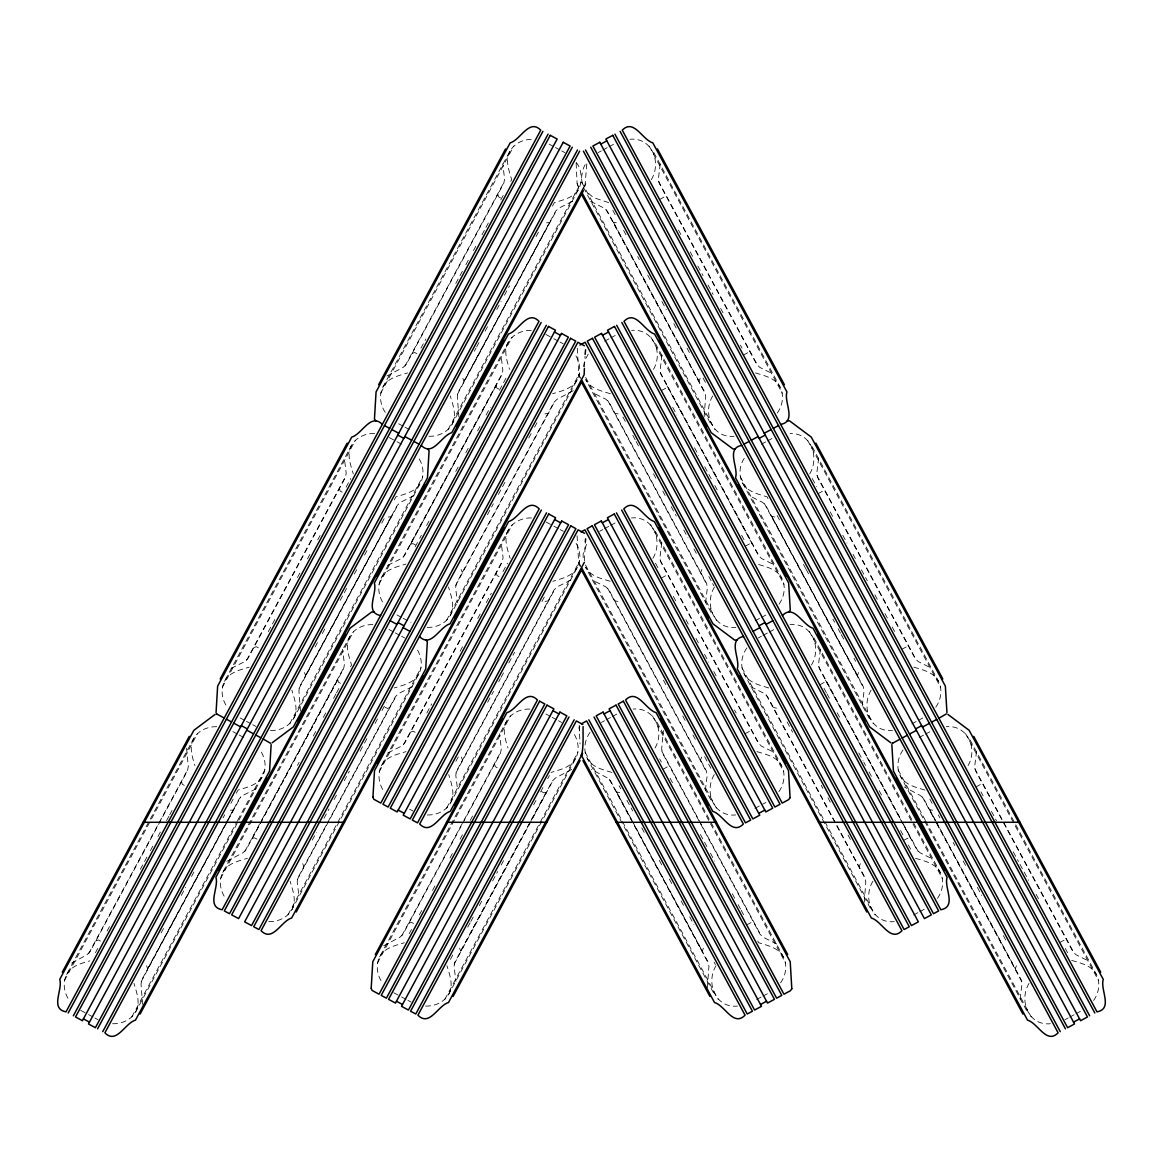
<?xml version="1.0" encoding="UTF-8"?>
<svg xmlns="http://www.w3.org/2000/svg" width="1163" height="1163" viewBox="0 0 1163 1163"><rect width="100%" height="100%" fill="white"/><g stroke="black" fill="none" stroke-linecap="round" stroke-linejoin="round"><path stroke-width="0.75" stroke-dasharray="5 3.75" d="M216.754 726.715C207.61 726.439 198.204 730.524 193.581 738.694L66.596 974.521C62.337 982.88 64.096 992.984 69.358 1000.471M256.122 788.834L242.471 795.608L239.345 798.632L141.842 979.74L141.028 984.014L142.656 1005.355M147.73 968.794L146.553 965.799M186.56 748.202L188.304 766.446L187.49 770.72L89.987 951.814L86.862 954.838L69.402 964.331M374.646 433.479C365.502 433.203 356.096 437.288 351.473 445.458L224.503 681.285C220.229 689.644 221.988 699.748 227.25 707.22M372.916 624.618C363.772 624.342 354.366 628.427 349.743 636.597L222.758 872.424C218.484 880.784 220.243 890.873 225.52 898.359M112.578 1023.731C121.722 1024.007 131.114 1019.922 135.751 1011.752L262.722 775.925C266.996 767.565 265.237 757.476 259.974 749.99M414.013 495.598L400.363 502.372L397.237 505.396L299.734 686.504L298.92 690.778L300.548 712.119M412.269 686.737L398.633 693.511L395.507 696.535L297.99 877.629L297.19 881.903L299.036 897.022M305.622 675.558L304.444 672.563M337.75 679.555L338.404 682.172L343.259 684.862M231.103 668.376L244.753 661.602L247.879 658.578L345.382 477.47L346.196 473.21L344.335 458.077M226.829 861.318L243.009 852.741L246.134 849.717L343.652 668.609L344.452 664.335L342.591 649.216M531.258 139.415C522.681 139.313 514.22 143.761 509.888 151.248L382.918 387.075C378.644 395.435 380.403 405.524 385.665 413.01M531.331 330.394C522.187 330.132 512.781 334.217 508.158 342.373L381.173 578.215C376.899 586.559 378.673 596.663 383.935 604.149M531.52 517.942C522.376 517.68 512.97 521.765 508.347 529.921L381.377 765.763C377.103 774.107 378.862 784.211 384.124 791.698M529.79 709.081C520.646 708.805 511.24 712.89 506.617 721.06L379.632 956.887C375.358 965.246 377.132 975.35 382.394 982.837M270.47 730.495C279.614 730.771 289.006 726.686 293.643 718.516L420.613 482.689C424.888 474.33 423.128 464.226 417.866 456.754M268.726 921.634C277.87 921.91 287.276 917.811 291.898 909.655L418.884 673.813C423.158 665.469 421.384 655.365 416.121 647.878M572.429 201.388L558.778 208.162L555.667 211.186L458.149 392.28L457.335 396.554L458.963 417.91M573.228 390.71L557.048 399.287L553.922 402.311L456.405 583.419L455.605 587.693L457.466 602.812M464.037 381.348L462.859 378.353M570.888 580.075L557.237 586.835L554.111 589.859L456.608 770.967L455.794 775.241L457.655 790.36M571.687 769.397L555.507 777.974L552.381 780.998L454.864 962.106L454.064 966.38L455.925 981.499M460.766 951.16L459.589 948.165M496.165 385.346L496.819 387.962L501.675 390.652M386.988 375.969L403.168 367.392L406.294 364.368L503.797 183.26L504.611 178.986L502.75 163.867M387.788 565.291L401.424 558.516L404.55 555.492L502.067 374.399L502.867 370.125L501.006 355.006M387.977 752.839L401.628 746.079L404.753 743.041L502.256 561.947L503.07 557.673L501.209 542.554M383.703 945.795L399.883 937.204L403.009 934.18L500.526 753.072L501.326 748.812L499.479 733.693M428.885 436.285C438.029 436.561 447.435 432.476 452.058 424.306L579.043 188.479C582.75 180.091 580.352 170.031 586.719 162.529M584.931 186.327L586.864 163.227M427.141 627.409C436.285 627.686 445.691 623.601 450.314 615.431L577.299 379.603C581.573 371.244 579.814 361.155 574.537 353.668M427.344 814.958C436.488 815.234 445.894 811.149 450.517 802.979L577.488 567.151C581.762 558.792 580.003 548.703 574.74 541.217M584.408 560.755L585.323 541.914M425.6 1006.097C434.744 1006.373 444.15 1002.288 448.773 994.118L575.758 758.291C580.032 749.931 578.273 739.842 572.996 732.356M584.437 366.985L585.033 356.169M660.25 163.867L658.389 178.986L659.203 183.26L756.706 364.368L759.832 367.392L773.482 374.166M661.994 355.006L660.133 370.125L660.933 374.399L758.45 555.492L761.576 558.516L775.212 565.291M661.791 542.554L659.93 557.673L660.744 561.947L758.247 743.041L761.372 746.079L775.023 752.839M705.534 602.812L707.395 587.693L706.595 583.419L609.078 402.311L605.952 399.287L592.316 392.527M705.345 790.36L707.206 775.241L706.392 770.967L608.889 589.859L605.763 586.835L592.112 580.075M818.665 458.077L816.804 473.21L817.618 477.47L915.121 658.578L918.247 661.602L931.897 668.376M820.409 649.216L818.548 664.335L819.348 668.609L916.866 849.717L919.991 852.741L933.642 859.501M862.219 705.897L864.08 690.778L863.266 686.504L765.763 505.396L762.637 502.372L748.987 495.598M976.557 751.327L974.696 766.446L975.51 770.72L1073.013 951.814L1076.138 954.838L1089.789 961.612M1020.111 999.133L1021.972 984.014L1021.158 979.74L923.655 798.632L920.529 795.608L904.349 787.031M583.288 366.796L584.96 360.036L588.463 353.668M651.324 179.64C661.732 162.631 652.05 137.074 629.939 139.269M653.475 369.311C663.535 352.491 652.85 328.228 631.669 330.394M652.865 558.327C663.273 541.304 653.591 515.761 631.48 517.942M712.73 395.9C702.321 412.923 712.003 438.466 734.115 436.285M655.016 747.983C665.076 731.178 654.391 706.915 633.21 709.081M714.475 587.039C704.066 604.062 713.748 629.605 735.859 627.409M714.271 774.587C703.862 791.61 713.544 817.153 735.656 814.958M809.739 473.864C819.493 457.611 811.585 432.505 790.157 433.625M716.015 965.726C705.607 982.735 715.289 1008.277 737.4 1006.097M811.469 664.989C821.878 647.965 812.196 622.423 790.084 624.618M871.145 690.11C860.736 707.133 870.418 732.675 892.53 730.495M872.89 881.249C862.481 898.272 872.163 923.815 894.274 921.634M968.052 765.632C978.112 748.812 967.427 724.549 946.246 726.715M1029.037 983.36C1018.628 1000.369 1028.31 1025.926 1050.422 1023.731M193.581 738.694C188.842 747.344 192.302 756.939 194.948 765.632M181.602 781.652L182.257 784.284L187.098 786.973M135.751 1011.752C140.752 1002.608 136.609 992.504 133.963 983.36M351.473 445.458C346.458 454.617 350.615 464.706 353.261 473.864M339.494 488.416L340.148 491.048L344.989 493.737M293.643 718.516C298.644 709.357 294.501 699.268 291.855 690.11M509.888 151.248C504.887 160.392 509.031 170.496 511.676 179.64L509.816 183.114M497.909 194.206L498.564 196.838L503.405 199.527M349.743 636.597C344.728 645.741 348.885 655.845 351.531 664.989L349.845 668.114M452.058 424.306C457.074 415.147 452.916 405.058 450.27 395.9M303.877 866.682L302.7 863.702M291.898 909.655C296.914 900.496 292.756 890.407 290.11 881.249M508.158 342.373C503.419 351.022 506.879 360.632 509.525 369.311M462.307 572.472L461.13 569.492M450.314 615.431C455.329 606.286 451.171 596.183 448.525 587.039M508.347 529.921C503.332 539.08 507.49 549.169 510.135 558.327M496.368 572.894L497.023 575.511L501.864 578.2M462.496 760.02L461.318 757.04M450.517 802.979C455.533 793.835 451.375 783.731 448.729 774.587M506.617 721.06C501.878 729.71 505.338 739.305 507.984 747.983M494.638 764.018L495.278 766.65L500.134 769.339M448.773 994.118C453.788 984.959 449.63 974.87 446.985 965.726M64.43 980.671L197.521 733.504M222.322 687.435L355.413 440.268M380.752 393.21L513.828 146.058M88.664 953.544L188.217 768.67M246.556 660.308L346.109 475.434M404.986 366.098L504.524 181.21M95.439 952.715L97.692 948.499M107.112 931.025L110.412 924.905M140.33 869.328L142.976 864.414M144.546 861.507L147.061 856.826M150.434 850.575L152.949 845.879M157.994 836.531L161.323 830.324M166.527 820.685L169.042 816.004M169.667 814.841L173.214 808.27M268.304 631.654L274.89 619.414M297.495 577.43L300.025 572.734M307.483 558.894L309.998 554.213M317.703 539.908L320.218 535.227M346.109 487.152L350.732 478.56M420.948 348.144L425.891 338.985M455.794 283.438L458.44 278.524M460.01 275.616L462.54 270.935M465.898 264.684L468.413 260.003M473.472 250.627L476.801 244.434M481.991 234.781L484.506 230.114M485.974 227.381L488.678 222.366M500.802 199.862L503.259 195.297M161.134 932.886L163.649 928.219M181.297 895.423L185.629 887.384M191.532 876.437L194.061 871.741M223.049 817.894L224.692 814.856M230.885 803.357L233.138 799.141M236.351 793.181L238.037 790.07C247.123 787.235 257.837 785.156 262.722 775.925M315.086 646.977L317.557 642.383M322.384 633.413L324.899 628.747M340.163 600.399L343.521 594.148M344.248 592.796L346.778 588.115M354.337 574.057L357.71 567.806M364.557 555.085L367.072 550.404M381.755 523.132L385.854 515.529M394.242 499.945L395.929 496.834C405.029 493.999 415.729 491.905 420.613 482.689M474.315 351.226L475.972 348.159M476.597 346.996L479.112 342.315M485.145 331.121L489.187 323.619M496.775 309.532L501.093 301.493M504.466 295.242L509.525 285.851M536.056 236.569L539.356 230.448M552.469 206.084L554.344 202.609C563.444 199.789 574.159 197.695 579.043 188.479M147.905 968.285L227.265 820.889M227.57 820.337L233.458 809.579M305.796 675.049L391.35 516.343M464.226 380.824L549.765 222.133M141.116 981.79L226.334 823.52M227.89 820.613L240.668 796.902M299.007 688.554L398.56 503.666M457.422 394.33L556.975 209.456M131.812 1016.942L237.441 820.773M237.746 820.206L264.888 769.79M289.703 723.706L422.78 476.539M448.118 429.496L581.209 182.329M583.477 188.101L585.89 183.638M220.592 878.559L353.668 631.407M379.007 584.349L512.098 337.183M244.826 851.447L259.64 823.913M261.719 820.06L344.364 666.559M403.241 557.222L502.794 372.349M252.022 838.77L337.575 680.064M410.452 544.546L495.99 385.854M297.452 765.428L299.124 762.317M313.312 735.975L315.813 731.323M323.314 717.382L325.829 712.73M333.534 698.425L336.034 693.773M336.543 692.828L339 688.263M415.118 546.886L417.575 542.321M419.698 538.382L421.369 535.285M426.632 525.516L430.746 517.855M455.751 471.437L458.266 466.756M465.84 452.698L468.5 447.755M477.571 430.906L480.072 426.269M486.119 415.046L490.277 407.297M499.45 390.259L501.951 385.607M503.55 382.656L507.33 375.649M312.28 840.079L316.438 832.345M323.997 818.316L329.027 808.968M334.086 799.577L336.732 794.649M344.19 780.809L349.365 771.2M360.137 751.196L362.638 746.544M364.499 743.099L367.014 738.432M375.082 723.444L379.196 715.797M382.031 710.549L386.203 702.801M487.442 514.758L493.345 503.797M498.404 494.406L505.135 481.904M528.772 438.015L531.273 433.363M534.602 427.17L537.102 422.532M297.263 879.679L396.816 694.805M455.678 585.469L555.231 400.581M287.959 914.845L421.05 667.678M446.388 620.62L579.465 373.468M379.196 771.898L512.287 524.731M403.43 744.771L502.983 559.897M426.821 713.064L431.764 703.877M460.155 651.178L462.67 646.483M477.76 618.454L481.104 612.261M486.308 602.594L491.309 593.304M502.983 571.615L507.519 563.197M455.881 761.3L458.382 756.648M487.646 702.307L493.548 691.345M498.709 681.736L500.395 678.611M501.122 677.259L503.768 672.359M508.827 662.968L514.584 652.269M541.914 601.518L544.371 596.953M455.881 773.017L555.434 588.129M446.577 808.169L579.654 561.017M377.466 963.037L510.557 715.87M401.7 935.91L501.253 751.036M409.216 933.671L411.484 929.47M419.32 914.918L421.791 910.324M432.534 890.364L435.035 885.712M449.994 857.945L452.523 853.249M460.097 839.177L462.612 834.496M470.186 820.438L472.847 815.51M450.372 959.446L452.93 954.692M467.744 927.173L470.215 922.579M470.826 921.459L473.326 916.807M479.36 905.584L481.875 900.932M492.647 880.914L497.706 871.523M501.195 865.054L503.71 860.358M533.599 804.854L536.085 800.26M540.577 791.916L543.077 787.264M547.686 778.716L549.387 775.547M460.941 950.651L530.691 821.093M531.055 820.438L546.494 791.945M454.151 964.156L553.69 779.268M444.848 999.308L577.924 752.141M586.515 544.4L583.085 554.344L583.346 561.017M579.218 725.276L580.003 743.869M590.004 732.356C584.727 739.842 582.968 749.931 587.242 758.291L714.227 994.118M744.262 458.338C739.45 465.447 738.52 474.955 742.387 482.689L869.357 718.516M777.335 413.01C782.597 405.524 784.356 395.435 780.082 387.075L653.112 151.248M746.879 647.878C741.616 655.365 739.842 665.469 744.116 673.813L871.102 909.655M779.065 604.149C784.327 596.663 786.101 586.559 781.827 578.215L654.842 342.373M778.876 791.698C784.138 784.211 785.897 774.107 781.623 765.763L654.653 529.921M903.026 749.99C897.763 757.476 896.004 767.565 900.278 775.925L1027.249 1011.752M780.606 982.837C785.868 975.35 787.642 965.246 783.368 956.887L656.383 721.06M935.75 707.22C941.012 699.748 942.771 689.644 938.497 681.285L811.527 445.458M937.48 898.359C942.757 890.873 944.516 880.784 940.242 872.424L813.257 636.597M1093.642 1000.471C1098.904 992.984 1100.663 982.88 1096.404 974.521L969.419 738.694M382.918 387.075C387.802 377.844 398.516 375.765 407.602 372.93M412.182 353.421L414.74 352.52L419.654 355.078M224.503 681.285C229.373 672.069 240.087 669.975 249.187 667.14M253.767 647.631L256.311 646.73L261.224 649.303M66.596 974.521C71.219 965.813 81.134 963.415 89.842 960.842M95.875 940.867L98.419 939.966L103.333 942.539M381.173 578.215C386.058 568.983 396.772 566.89 405.872 564.07M548.035 413.258L544.88 413.926M577.299 379.603C572.414 388.835 561.7 390.913 552.599 393.748M222.758 872.424C227.643 863.193 238.357 861.114 247.457 858.279M389.605 707.482L387.686 708.471L383.586 706.581M418.884 673.813C413.999 683.044 403.285 685.138 394.184 687.958M381.377 765.763C386.247 756.532 396.961 754.438 406.061 751.618M410.641 732.109L413.185 731.207L418.099 733.766M548.224 600.806L545.084 601.475M577.488 567.151C572.618 576.383 561.903 578.462 552.803 581.296M379.632 956.887C384.517 947.671 395.231 945.577 404.331 942.757M408.911 923.233L411.455 922.332L416.369 924.905M575.758 758.291C570.873 767.522 560.159 769.601 551.058 772.436M549.445 222.555L546.625 222.787M391.015 516.779L388.209 516.997M410.772 544.124L412.996 543.659L417.91 546.217M233.123 810.015L230.318 810.248M252.356 838.334L254.581 837.869L259.494 840.427M546.159 792.381L543.935 792.846L540.461 791.058M700.141 378.353L698.963 381.348M701.871 569.492L700.693 572.472M701.682 757.04L700.504 760.02M858.556 672.563L857.378 675.558M703.411 948.165L702.234 951.16M860.3 863.702L859.123 866.682M1016.447 965.799L1015.27 968.794M598.102 152.615L601.242 150.928M602.812 150.085L607.537 147.541M609.107 146.698L613.817 144.154M659.595 199.527L664.436 196.838L665.091 194.206M604.556 341.21L609.267 338.68M610.837 337.837L617.131 334.45M661.325 390.652L666.181 387.962L666.835 385.346M743.346 355.078L748.26 352.52L750.818 353.421M599.643 531.302L602.797 529.616M604.367 528.758L609.078 526.228M610.648 525.385L616.928 521.998M761.242 444.295L765.952 441.766M767.522 440.908L773.802 437.535M661.136 578.2L665.977 575.511L666.632 572.894M818.011 493.737L822.852 491.048L823.506 488.416M745.09 546.217L750.004 543.659L752.548 544.546M755.107 620.824L759.832 618.294M761.402 617.451L766.112 614.907M601.387 722.441L604.527 720.74M606.097 719.897L610.808 717.367M612.378 716.51L617.102 713.98M758.261 637.964L761.402 636.277M762.972 635.434L767.682 632.89M769.266 632.047L775.547 628.66M662.866 769.339L667.722 766.65L668.362 764.018M819.741 684.862L824.596 682.172L825.25 679.555M744.902 733.766L749.815 731.207L752.359 732.109M901.776 649.303L906.689 646.73L909.233 647.631M754.918 808.372L765.923 802.455M911.792 723.909L922.797 717.993M919.133 737.531L923.844 735.001M925.414 734.144L930.124 731.614M975.902 786.973L980.743 784.284L981.398 781.652M746.631 924.905L751.545 922.332L754.089 923.233M903.506 840.427L908.419 837.869L910.978 838.77M756.648 999.511L761.372 996.967M762.943 996.124L767.653 993.595M913.537 915.048L918.247 912.504M919.817 911.661L924.527 909.117M1059.667 942.539L1064.581 939.966L1067.125 940.867M1064.974 1019.689L1068.114 1017.988M1069.684 1017.145L1074.394 1014.616M1075.964 1013.758L1082.259 1010.385M616.375 222.787L613.235 222.133M618.12 413.926L614.965 413.258M774.791 516.997L771.65 516.343M617.916 601.475L614.776 600.806M776.535 708.136L773.395 707.482M619.661 792.614L616.506 791.945M932.682 810.248L929.542 809.579M579.915 726.555L578.883 727.645L579.988 732.312M608.656 202.609L593.334 197.55L585.934 191.066M755.398 372.93C764.484 375.765 775.198 377.844 780.082 387.075M610.401 393.748C601.3 390.913 590.586 388.835 585.701 379.603L712.686 615.431M758.596 564.52C767.289 567.093 777.218 569.492 781.827 578.215M913.813 667.14C922.913 669.975 933.627 672.069 938.497 681.285M610.197 581.296C601.097 578.462 590.382 576.383 585.512 567.151L712.483 802.979M768.816 687.958C759.715 685.138 749.001 683.044 744.116 673.813M924.963 790.07C915.877 787.235 905.163 785.156 900.278 775.925M756.939 751.618C766.039 754.438 776.753 756.532 781.623 765.763M915.543 858.279C924.643 861.114 935.357 863.193 940.242 872.424M611.942 772.436C602.841 769.601 592.127 767.522 587.242 758.291M1071.705 960.391C1080.805 963.211 1091.519 965.305 1096.404 974.521M590.571 201.388L604.222 208.162L607.333 211.186L704.851 392.28L705.665 396.554L704.037 417.91M750.731 686.737L764.367 693.511L767.493 696.535L865.01 877.629L865.81 881.903L864.196 903.258M776.753 943.978L763.117 937.204L759.991 934.18L662.474 753.072L661.674 748.812L663.404 730.568M549.183 144.154L553.893 146.698M555.463 147.541L560.188 150.085M561.758 150.928L564.898 152.615M545.869 334.45L552.163 337.837M553.733 338.68L558.444 341.21M560.014 342.067L563.154 343.754M398.633 423.768L403.343 426.312M404.913 427.155L409.623 429.699M389.198 437.535L395.478 440.908M397.048 441.766L401.758 444.295M546.072 521.998L552.352 525.385M553.922 526.228L558.633 528.758M560.203 529.616L563.357 531.302M396.888 614.907L401.598 617.451M403.168 618.294L411.033 622.525M389.024 629.503L393.734 632.047M395.318 632.89L400.028 635.434M401.598 636.277L404.739 637.964M545.898 713.98L550.622 716.51M552.192 717.367L556.903 719.897M558.473 720.74L561.613 722.441M240.203 717.993L244.928 720.522M246.498 721.365L251.208 723.909M252.778 724.753L255.918 726.453M409.652 809.23L412.792 810.916M232.876 731.614L237.586 734.144M239.156 735.001L243.867 737.531M393.777 992.737L400.057 996.124M401.628 996.967L406.352 999.511M407.922 1000.354L411.062 1002.055M80.741 1010.385L87.036 1013.758M88.606 1014.616L93.316 1017.145M94.886 1017.988L98.026 1019.689M707.322 987.721L708.936 966.38L708.136 962.106L610.619 780.998L607.493 777.974L591.313 769.397M742.387 482.689C747.271 491.905 757.971 493.999 767.071 496.834L768.758 499.945M783.368 956.887C778.483 947.671 767.769 945.577 758.669 942.757L756.997 939.631M576.281 162.529C582.605 170.016 580.192 180.12 583.957 188.479L710.942 424.306M649.172 146.058L782.248 393.21M807.587 440.268L940.678 687.435M965.479 733.504L1098.57 980.671M658.476 181.21L758.014 366.098M816.891 475.434L916.444 660.308M974.783 768.67L1074.336 953.544M678.494 230.114L681.009 234.781M690.241 251.935L692.77 256.616M697.815 266.007L702.99 275.616M708.049 285.008L713.108 294.399M720.667 308.442L723.182 313.123M740.409 345.106L742.052 348.144M812.268 478.56L816.528 486.468M830.237 511.924L833.566 518.116M842.782 535.227L846.969 543.019M853.002 554.213L857.073 561.787M861.405 569.826L867.307 580.788M874.896 594.86L877.411 599.541M884.956 613.57L887.471 618.236M892.225 627.061L894.696 631.654M980.976 791.887L983.128 795.885M991.458 811.367L996.473 820.685M1013.293 851.898L1018.454 861.507M1020.024 864.414L1028.572 880.275M1036.131 894.332L1038.661 899.014M1065.308 948.499L1067.561 952.715M612.785 210.285L615.445 215.228M623.644 230.448L626.944 236.569M637.702 256.543L639.374 259.654M647.718 275.151L650.248 279.847M661.907 301.493L666.225 309.532M673.813 323.619L677.855 331.121M687.028 348.159L690.328 354.293M703.077 377.96L705.578 382.612M777.146 515.529L781.245 523.132M803.473 564.433L806.003 569.114M806.133 569.376L808.663 574.057M832.926 619.138L834.598 622.234M838.101 628.747L840.616 633.413M841.271 634.635L844.614 640.828M853.991 658.243L855.648 661.325M929.862 799.141L932.115 803.357M938.308 814.856L939.951 817.894M953.18 842.448L954.838 845.545M963.182 861.042L965.712 865.737M977.371 887.384L981.703 895.423M1003.335 935.619L1005.821 940.213M613.555 222.555L698.774 380.824M771.985 516.779L857.204 675.049M929.877 810.015L935.43 820.337M935.735 820.889L1015.095 968.285M606.025 209.456L705.578 394.33M764.44 503.666L863.993 688.554M922.332 796.902L935.11 820.613M936.666 823.52L1021.884 981.79M581.791 182.329L714.882 429.496M740.22 476.539L873.297 723.706M898.112 769.79L925.254 820.206M925.559 820.773L1031.188 1016.942M576.136 163.227L577.11 183.638L579.523 188.101M650.902 337.183L783.993 584.349M809.332 631.407L942.408 878.559M660.206 372.349L759.759 557.222M818.636 666.559L901.281 820.06M903.36 823.913L918.174 851.447M667.01 385.854L752.228 544.124M825.425 680.064L910.644 838.334M672.723 407.297L676.881 415.046M694.5 447.755L698.716 455.576M704.734 466.756L711.349 479.025M714.838 485.523L717.367 490.219M741.631 535.285L744.974 541.478M824 688.263L826.457 692.828M826.966 693.773L829.466 698.425M837.171 712.73L841.169 720.13M858.817 752.926L863.15 760.965M863.876 762.317L865.548 765.428M869.037 771.912L871.567 776.608M879.141 790.68L881.656 795.347M900.569 830.455L904.654 838.058M908.39 844.992L910.658 849.208M622.917 417.008L625.389 421.573M632.803 435.355L635.274 439.948M636.103 441.489L638.603 446.127M653.533 473.85L656.063 478.545M662.794 491.062L666.166 497.313M671.211 506.69L676.255 516.052M683.757 530.008L687.929 537.742M693.977 548.965L696.477 553.603M708.834 576.557L711.102 580.759M712.599 583.564L713.849 585.876M787.104 721.918L792.643 732.225M821.209 785.287L822.895 788.398M827.94 797.774L830.469 802.455M848.016 835.049L852.13 842.695M607.769 400.581L707.322 585.469M766.184 694.805L865.737 879.679M585.687 377.452L716.612 620.62M741.95 667.678L875.041 914.845M577.27 348.246L578.854 374.762L581.253 379.24M650.713 524.731L783.804 771.898M660.017 559.897L759.57 744.771M655.481 563.197L659.261 570.204M673.362 596.401L676.692 602.594M685.908 619.705L688.423 624.371M695.997 638.429L698.527 643.124M704.531 654.304L708.747 662.125M713.806 671.516L717.178 677.767M734.522 709.997L736.179 713.064M663.448 680.181L667.649 687.987M682.739 716.001L686.068 722.194M692.944 734.972L696.274 741.151M704.618 756.648L707.119 761.3M708.63 764.106L710.898 768.307M607.566 588.129L707.119 773.017M585.483 565L716.423 808.169M577.081 535.794L578.651 562.311L581.064 566.788M652.443 715.87L785.534 963.037M661.747 751.036L761.3 935.91M659.683 758.916L661.384 762.07M670.092 778.251L672.592 782.888M700.388 834.496L707.002 846.78M710.477 853.249L714.693 861.085M732.341 893.838L734.842 898.49M738.171 904.683L740.671 909.321M741.209 910.324L743.68 914.918M619.094 785.723L620.766 788.819M626.915 800.26L632.701 810.974M641.816 827.911L644.317 832.563M659.29 860.358L661.805 865.054M669.379 879.126L672.04 884.054M681.125 900.932L683.64 905.584M689.674 916.807L693.846 924.556M714.14 962.252L715.39 964.563M616.841 792.381L631.945 820.438M632.309 821.093L702.059 950.651M609.31 779.268L708.849 964.156M585.076 752.141L718.153 999.308M577.11 183.638L579.639 190.805M578.854 374.762L579.799 377.452M578.651 562.311L580.075 566.352"/><path stroke-width="1.5" d="M584.378 368.54L584.146 374.762L450.052 623.819C439.614 626.77 431.037 648.431 419.465 636.495M216.056 712.657L217.641 686.126L351.749 437.07C362.173 434.133 370.75 412.458 382.322 424.408M271.153 744.553L269.569 771.084L135.475 1020.14C125.052 1023.091 116.46 1044.767 104.903 1032.802L579.625 151.146M585.12 354.366L585.585 349.772M585.323 541.914L585.629 538.847M62.279 972.195L189.264 736.368M220.17 678.959L347.156 443.132M378.586 384.749L505.571 148.922M68.166 1013.017L542.903 131.361M73.356 1015.808L548.078 134.152M97.561 1028.848L572.283 147.192M102.737 1031.639L577.473 149.983M583.477 188.101L451.782 432.68C441.359 435.631 432.781 457.306 421.21 445.342M140.069 1014.078L267.054 778.251M297.961 720.842L424.946 485.015M456.376 426.632L583.361 190.805M218.44 870.098L345.411 634.271M376.856 575.889L503.841 340.047M541.158 322.5L224.328 910.92L229.518 913.711L546.348 325.291M296.216 911.981L423.201 676.154M454.631 617.771L581.616 381.929M377.045 763.437L504.03 527.595M541.347 510.048L382.947 804.258L388.122 807.049L546.537 512.839M584.349 562.311L450.241 811.367C439.818 814.318 431.24 835.993 419.669 824.029L578.084 529.819L584.567 533.308M454.835 805.319L581.82 569.477M375.315 954.561L502.3 718.734M568.998 717.004L410.583 1011.214L415.773 1014.005L574.188 719.795M582.605 753.45L448.511 1002.506C438.073 1005.443 429.496 1027.133 417.939 1015.168L576.354 720.958L582.837 724.447M453.09 996.444L580.075 760.617M581.5 755.514C583.753 746.791 582.896 734.682 583.085 726.555M215.126 714.387L193.858 730.32L59.749 979.362C63.035 989.698 49.66 1008.786 66.015 1011.854L540.737 130.198C529.18 118.233 520.588 139.909 510.164 142.86L376.071 391.916L374.457 419L375.838 420.919M272.098 742.823L293.367 726.904L427.475 477.848L429.074 450.764L427.693 448.845M741.79 445.356C725.436 448.424 738.81 467.526 735.525 477.848L869.633 726.904L890.902 742.823M780.678 424.408C797.033 421.34 783.658 402.238 786.929 391.916L652.836 142.86C642.412 139.909 633.82 118.233 622.263 130.198L1096.985 1011.854C1113.34 1008.786 1099.965 989.698 1103.251 979.362L969.142 730.32L947.874 714.387M743.535 636.495C727.18 639.548 740.555 658.651 737.269 668.987L871.363 918.029C881.801 920.98 890.378 942.655 901.936 930.691L585.105 342.271L579.93 345.062M788.892 612.043L790.273 610.124L788.674 583.041L654.58 333.999C644.142 331.048 635.565 309.373 624.008 321.337L940.838 909.757C957.178 906.689 943.804 887.587 947.089 877.265L812.995 628.209C802.557 625.258 793.98 603.582 782.423 615.547M946.333 713.937L938.89 718.24M600.777 144.125L606.824 140.868M602.507 335.264L608.569 331.993M581.02 531.913L584.916 529.819L743.331 824.029C731.76 835.993 723.182 814.318 712.759 811.367L581.645 567.864M743.942 444.179L749.132 441.402M751.298 440.239L758.203 436.503M764.251 433.247L771.171 429.54M773.337 428.377L778.527 425.571M602.318 522.812L608.365 519.541M759.192 438.335L765.239 435.078M758.959 625.81L765.007 622.554M581.471 723.749L586.646 720.958L745.061 1015.168C733.504 1027.133 724.927 1005.443 714.489 1002.506L581.107 754.787M753.028 631.364L759.948 627.642M765.995 624.386L772.915 620.664M604.048 713.937L610.11 710.68M758.77 813.359L764.818 810.102M915.644 728.896L921.692 725.639M900.002 739.188L892.283 743.375L892.835 742.75M902.168 738.025L907.344 735.234M909.51 734.071L916.429 730.349M922.477 727.093L929.382 723.357M931.548 722.194L936.738 719.403M760.5 1004.498L766.548 1001.241M1073.536 1022.132L1079.584 1018.875M787.162 420.919L789.532 420.832L811.251 437.07L945.359 686.126L946.944 712.657M735.307 448.845L732.937 448.933L711.218 432.68L581.747 192.244M737.037 639.97L734.682 640.072L712.948 623.819L581.834 380.316M143.005 822.285L243.343 822.285M244.186 822.285L344.51 822.285M446.534 822.285L546.872 822.285M616.128 822.285L716.466 822.285M818.49 822.285L918.814 822.285M919.657 822.285L1019.995 822.285M374.093 612.058L371.738 611.956L350.005 628.209L215.911 877.265C219.196 887.587 205.822 906.689 222.162 909.757L538.992 321.337C527.435 309.373 518.858 331.048 508.42 333.999L374.326 583.041C377.612 593.377 364.237 612.465 380.577 615.547M217.059 714.46L216.492 713.849L224.226 718.022M584.378 345.76L577.895 342.271L261.064 930.691C272.622 942.655 281.199 920.98 291.637 918.029L425.731 668.987L427.33 641.903L425.949 639.984M554.431 331.993L560.493 335.264M384.488 425.571L389.663 428.377M391.829 429.525L398.735 433.261M404.782 436.518L411.702 440.225M413.868 441.402L419.058 444.179M397.761 435.078L403.808 438.335M554.635 519.541L560.682 522.812M397.993 622.554L404.041 625.81M390.085 620.664L397.005 624.386M403.052 627.642L409.972 631.364M552.89 710.68L558.952 713.937M241.308 725.639L247.356 728.896M398.182 810.102L404.23 813.359M226.378 719.185L231.568 721.976M233.734 723.153L240.639 726.875M246.701 730.131L253.607 733.853M255.773 735.016L260.948 737.807M263.114 738.97L270.557 743.273M396.452 1001.241L402.5 1004.498M83.416 1018.875L89.464 1022.132M657.429 148.922L784.414 384.749M815.845 443.132L942.83 678.959M973.736 736.368L1100.721 972.195M620.097 131.361L1094.834 1013.017M614.922 134.152L1089.644 1015.808M590.717 147.192L1065.439 1028.848M585.527 149.983L1060.263 1031.639M583.375 151.146L1058.097 1032.802C1046.54 1044.767 1037.948 1023.091 1027.525 1020.14L893.431 771.084L891.847 744.553M581.689 194.599L706.624 426.632M738.054 485.015L865.039 720.842M895.946 778.251L1022.931 1014.078M659.159 340.047L786.144 575.889M817.589 634.271L944.56 870.098M621.842 322.5L938.672 910.92L933.482 913.711L616.652 325.291M581.384 381.929L708.369 617.771M739.799 676.154L866.784 911.981M658.97 527.595L785.955 763.437M621.653 510.048L780.053 804.258L774.878 807.049L616.463 512.839M581.18 569.477L708.165 805.319M660.7 718.734L787.685 954.561M594.002 717.004L752.417 1011.214L747.228 1014.005L588.812 719.795M582.925 760.617L709.91 996.444M372.945 797.12L373.774 799.228L380.781 803.095L539.196 508.885C527.624 496.921 519.047 518.596 508.624 521.547L374.515 770.589L372.945 797.12M371.201 988.259L372.029 990.367L379.051 994.22L537.451 700.024C525.894 688.06 517.317 709.735 506.879 712.686L372.785 961.728L371.201 988.259M790.084 797.673L788.703 799.592L782.219 803.095L623.804 508.885C635.376 496.921 643.953 518.596 654.376 521.547L788.485 770.589L790.084 797.673M791.814 988.812L790.433 990.731L783.949 994.22L625.549 700.024C637.106 688.06 645.683 709.735 656.121 712.686L790.215 961.728L791.814 988.812M550.244 135.315L75.522 1016.971L82.428 1020.707L557.15 139.037L550.244 135.315M563.212 142.293L88.49 1023.963L95.395 1027.685L570.117 146.029L563.212 142.293M548.5 326.454L231.67 914.874L238.589 918.596L555.42 330.176L548.5 326.454M561.467 333.432L244.637 921.852L251.557 925.574L568.387 337.154L561.467 333.432M570.539 338.317L253.708 926.737L258.898 929.528L575.729 341.108L570.539 338.317M548.703 514.002L390.288 808.212L397.194 811.934L555.609 517.724L548.703 514.002M561.671 520.98L403.256 815.19L410.161 818.912L568.576 524.702L561.671 520.98M570.742 525.865L412.327 820.075L417.517 822.866L575.918 528.656L570.742 525.865M539.617 701.187L381.202 995.383L386.392 998.174L544.807 703.978L539.617 701.187M546.959 705.141L388.544 999.337L395.464 1003.058L553.879 708.863L546.959 705.141M559.926 712.119L401.511 1006.329L408.431 1010.051L566.846 715.841L559.926 712.119M599.788 142.293L592.883 146.029L1067.605 1027.685L1074.51 1023.963L599.788 142.293M612.756 135.315L605.85 139.037L1080.572 1020.707L1087.478 1016.971L612.756 135.315M592.461 338.317L587.271 341.108L904.102 929.528L909.292 926.737L592.461 338.317M601.533 333.432L594.613 337.154L911.443 925.574L918.363 921.852L601.533 333.432M614.5 326.454L607.58 330.176L924.411 918.596L931.33 914.874L614.5 326.454M592.258 525.865L587.082 528.656L745.483 822.866L750.673 820.075L592.258 525.865M601.329 520.98L594.424 524.702L752.839 818.912L759.744 815.19L601.329 520.98M614.297 514.002L607.391 517.724L765.806 811.934L772.712 808.212L614.297 514.002M603.074 712.119L596.154 715.841L754.569 1010.051L761.489 1006.329L603.074 712.119M616.041 705.141L609.121 708.863L767.536 1003.058L774.456 999.337L616.041 705.141M623.383 701.187L618.193 703.978L776.608 998.174L781.798 995.383L623.383 701.187"/></g></svg>
